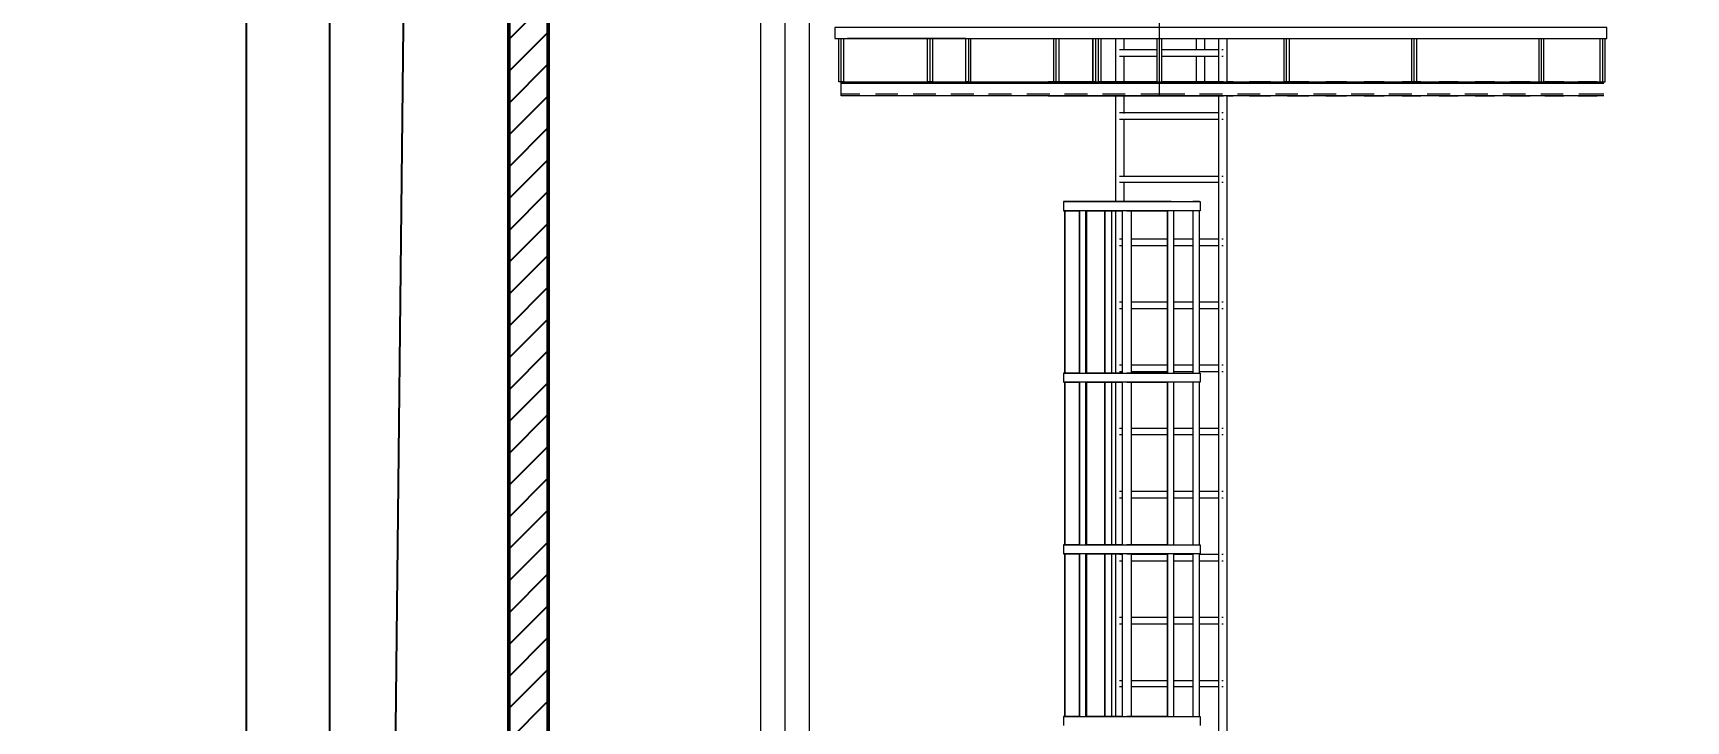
# Model space of a CAD drawing. Extents: x -187 to 52, y -9 to 65.
# Drawn here: x 8.81 to 17.99, y 17.39 to 21.21 of the extents above; entities that cross this region are included whole.
import ezdxf

# ---------------------------------------------------------------- set-up
doc = ezdxf.new("R2010")
doc.units = 0
doc.header["$MEASUREMENT"] = 0
for name, color, linetype in [('Cotas', 1, 'Continuous'), ('Hatch', 1, 'Continuous'), ('PDF3_Geometría', 7, 'Continuous')]:
    doc.layers.add(name, color=color, linetype=linetype)
doc.styles.add('ROMANS', font='ROMANS.SHX', dxfattribs={"width": 0.85})
doc.dimstyles.new('1.100', dxfattribs={"dimtxt": 0.15, "dimasz": 0.15, "dimexe": 0.12, "dimexo": 0.125, "dimgap": 0.1, "dimtad": 1, "dimzin": 0, "dimdsep": 46, "dimtxsty": 'ROMANS', "dimblk": 'ARCHTICK', "dimcen": 0.09, "dimclrd": 256, "dimclre": 256, "dimclrt": 2, "dimadec": 0, "dimazin": 0, "dimtfac": 1, "dimtofl": 0, "dimtmove": 0, "dimatfit": 3, "dimfxl": 10, "dimfxlon": 1, "dimtolj": 1, "dimtzin": 0, "dimarcsym": 0})

# ---------------------------------------------------------------- blocks, each defined once
blk = doc.blocks.new('_ArchTick')
at = {"color": 0, "linetype": 'ByBlock', "const_width": 0.15}
blk.add_lwpolyline([(-0.5, -0.5), (0.5, 0.5)], dxfattribs=at)
blk = doc.blocks.new('*D9')
at = {"layer": 'Cotas', "lineweight": -2, "transparency": 16777216}
for p, q in [((11.0197, 35.0728), (10.7943, 14.9458)), ((11.551, 35.0669), (10.8997, 35.0742)), ((11.3256, 14.9399), (10.6743, 14.9472))]:
    blk.add_line(p, q, dxfattribs=at)
at = {"layer": 'Defpoints', "color": 0, "transparency": 16777216}
for p in [(11.676, 35.0655), (10.7943, 14.9458), (11.4506, 14.9385)]:
    blk.add_point(p, dxfattribs=at)
at = {"layer": 'Cotas', "lineweight": -2, "transparency": 16777216, "xscale": 0.15, "yscale": 0.15, "zscale": 0.15}
for p, rotation in [((11.0197, 35.0728), 89.3583863880292), ((10.7943, 14.9458), 269.3583863880292)]:
    blk.add_blockref('_ArchTick', p, dxfattribs=dict(at, rotation=rotation))
at = {"layer": 'Cotas', "color": 2, "transparency": 16777216, "insert": (10.732, 25.0113), "char_height": 0.15, "attachment_point": 5, "rotation": 89.35839, "style": 'ROMANS'}
blk.add_mtext('\\A1;20.13', dxfattribs=at)
blk = doc.blocks.new('*D11')
at = {"layer": 'Cotas', "lineweight": -2, "transparency": 16777216}
for p, q in [((10.457, 47.0845), (10.337, 47.0845)), ((10.457, 14.9385), (10.457, 47.0845)), ((10.457, 14.9385), (10.337, 14.9385))]:
    blk.add_line(p, q, dxfattribs=at)
at = {"layer": 'Defpoints', "color": 0, "transparency": 16777216}
for p in [(10.457, 47.0845), (10.457, 47.0845), (10.457, 14.9385)]:
    blk.add_point(p, dxfattribs=at)
at = {"layer": 'Cotas', "lineweight": -2, "transparency": 16777216, "xscale": 0.15, "yscale": 0.15, "zscale": 0.15}
for p, rotation in [((10.457, 47.0845), 90), ((10.457, 14.9385), 270)]:
    blk.add_blockref('_ArchTick', p, dxfattribs=dict(at, rotation=rotation))
at = {"layer": 'Cotas', "color": 2, "transparency": 16777216, "insert": (10.282, 31.0115), "char_height": 0.15, "attachment_point": 5, "rotation": 90, "style": 'ROMANS'}
blk.add_mtext('\\A1;32.15', dxfattribs=at)
blk = doc.blocks.new('*D12')
at = {"layer": 'Cotas', "lineweight": -2, "transparency": 16777216}
for p, q in [((10.9256, 47.7956), (9.8735, 47.7956)), ((9.9935, 14.9385), (9.9935, 47.7956)), ((9.9851, 14.9385), (10.1135, 14.9385))]:
    blk.add_line(p, q, dxfattribs=at)
at = {"layer": 'Defpoints', "color": 0, "transparency": 16777216}
for p in [(9.9935, 47.7956), (11.0506, 47.7956), (9.8601, 14.9385)]:
    blk.add_point(p, dxfattribs=at)
at = {"layer": 'Cotas', "lineweight": -2, "transparency": 16777216, "xscale": 0.15, "yscale": 0.15, "zscale": 0.15}
for p, rotation in [((9.9935, 47.7956), 90), ((9.9935, 14.9385), 270)]:
    blk.add_blockref('_ArchTick', p, dxfattribs=dict(at, rotation=rotation))
at = {"layer": 'Cotas', "color": 2, "transparency": 16777216, "insert": (9.8185, 31.367), "char_height": 0.15, "attachment_point": 5, "rotation": 90, "style": 'ROMANS'}
blk.add_mtext('\\A1;32.86', dxfattribs=at)

msp = doc.modelspace()

# ---------------------------------------------------------------- hatches: boundary and pattern name
at = {"layer": 'Hatch'}
h = msp.add_hatch(dxfattribs=at)
h.set_pattern_fill('ANSI31', color=256)
h.paths.add_polyline_path([(13.0506, 35.0655), (14.3236, 35.0655), (14.3236, 35.567), (13.0506, 35.567)], flags=17)
h.paths.add_polyline_path([(14.4728, 35.0655), (18.2411, 35.0655), (18.2411, 35.567), (14.4728, 35.567)], flags=17)
edge = h.paths.add_edge_path()
edge.add_line((18.4157, 14.1163), (18.2538, 14.0401))
edge.add_line((18.2538, 14.0401), (17.9776, 13.9067))
edge.add_line((17.9776, 13.9067), (17.6982, 13.7734))
edge.add_line((17.6982, 13.7734), (17.4221, 13.6401))
edge.add_line((17.4221, 13.6401), (17.1427, 13.5067))
edge.add_line((17.1427, 13.5067), (16.8665, 13.3734))
edge.add_line((16.8665, 13.3734), (16.5871, 13.2401))
edge.add_line((16.5871, 13.2401), (16.5871, 12.9385))
edge.add_line((16.5871, 12.9385), (22.0887, 12.9385))
edge.add_line((22.0887, 12.9385), (22.0887, 13.2401))
edge.add_line((22.0887, 13.2401), (21.8094, 13.3734))
edge.add_line((21.8094, 13.3734), (21.5332, 13.5067))
edge.add_line((21.5332, 13.5067), (21.2538, 13.6401))
edge.add_line((21.2538, 13.6401), (20.9776, 13.7734))
edge.add_line((20.9776, 13.7734), (20.501, 14.002))
edge.add_line((20.501, 14.002), (18.7681, 14.0004))
edge.add_line((18.7681, 14.0004), (18.7681, 14.275))
edge.add_line((18.7681, 14.275), (19.9323, 14.275))
edge.add_line((19.9323, 14.275), (19.5871, 14.4401))
edge.add_line((19.5871, 14.4401), (19.5871, 14.6401))
edge.add_line((19.5871, 14.6401), (19.4475, 14.6401))
edge.add_line((19.4475, 14.6401), (19.4475, 14.9385))
edge.add_line((19.4475, 14.9385), (19.4475, 47.5734))
edge.add_line((19.4475, 47.5734), (19.6475, 47.5734))
edge.add_line((19.6475, 47.5734), (19.6475, 47.2432))
edge.add_line((19.6475, 47.2432), (19.8475, 47.2432))
edge.add_line((19.8475, 47.2432), (19.8475, 47.5734))
edge.add_line((19.8475, 47.5734), (19.8475, 47.7956))
edge.add_line((19.8475, 47.7956), (11.0506, 47.7956))
edge.add_line((11.0506, 47.7956), (11.0506, 47.5734))
edge.add_line((11.0506, 47.5734), (11.0506, 47.2432))
edge.add_line((11.0506, 47.2432), (11.2506, 47.2432))
edge.add_line((11.2506, 47.2432), (11.2506, 47.5734))
edge.add_line((11.2506, 47.5734), (11.4506, 47.5734))
edge.add_line((11.4506, 47.5734), (11.4506, 14.9385))
edge.add_line((11.4506, 14.9385), (11.4506, 14.6401))
edge.add_line((11.4506, 14.6401), (11.3078, 14.6401))
edge.add_line((11.3078, 14.6401), (11.3078, 14.4401))
edge.add_line((11.3078, 14.4401), (11.0316, 14.3067))
edge.add_line((11.0316, 14.3067), (10.7522, 14.1734))
edge.add_line((10.7522, 14.1734), (10.476, 14.0401))
edge.add_line((10.476, 14.0401), (10.1967, 13.9067))
edge.add_line((10.1967, 13.9067), (9.9205, 13.7734))
edge.add_line((9.9205, 13.7734), (9.6443, 13.6401))
edge.add_line((9.6443, 13.6401), (9.3649, 13.5067))
edge.add_line((9.3649, 13.5067), (9.0887, 13.3734))
edge.add_line((9.0887, 13.3734), (8.8094, 13.2401))
edge.add_line((8.8094, 13.2401), (8.8094, 12.9385))
edge.add_line((8.8094, 12.9385), (14.3078, 12.9385))
edge.add_line((14.3078, 12.9385), (14.3078, 13.2401))
edge.add_line((14.3078, 13.2401), (14.0316, 13.3734))
edge.add_line((14.0316, 13.3734), (13.7522, 13.5067))
edge.add_line((13.7522, 13.5067), (13.476, 13.6401))
edge.add_line((13.476, 13.6401), (13.1967, 13.7734))
edge.add_line((13.1967, 13.7734), (12.9205, 13.9067))
edge.add_line((12.9205, 13.9067), (12.6411, 14.0401))
edge.add_line((12.6411, 14.0401), (12.3649, 14.1734))
edge.add_line((12.3649, 14.1734), (12.0855, 14.3067))
edge.add_line((12.0855, 14.3067), (11.8094, 14.4401))
edge.add_line((11.8094, 14.4401), (11.8094, 14.6401))
edge.add_line((11.8094, 14.6401), (12.5871, 14.6401))
edge.add_line((12.5871, 14.6401), (12.5871, 14.9385))
edge.add_line((12.5871, 14.9385), (11.6697, 14.9385))
edge.add_line((11.6697, 14.9385), (11.6697, 35.0655))
edge.add_line((11.6697, 35.0655), (12.6506, 35.0655))
edge.add_line((12.6506, 35.0655), (12.6506, 35.567))
edge.add_line((12.6506, 35.567), (11.6697, 35.567))
edge.add_line((11.6697, 35.567), (11.6697, 47.5734))
edge.add_line((11.6697, 47.5734), (19.2284, 47.5734))
edge.add_line((19.2284, 47.5734), (19.2284, 35.567))
edge.add_line((19.2284, 35.567), (18.6411, 35.567))
edge.add_line((18.6411, 35.567), (18.6411, 35.0655))
edge.add_line((18.6411, 35.0655), (19.2284, 35.0655))
edge.add_line((19.2284, 35.0655), (19.2284, 14.9385))
edge.add_line((19.2284, 14.9385), (18.7014, 14.9385))
edge.add_line((18.7014, 14.9385), (18.7014, 14.6401))
edge.add_line((18.7014, 14.6401), (19.0887, 14.6401))
edge.add_line((19.0887, 14.6401), (19.0887, 14.4401))
edge.add_line((19.0887, 14.4401), (18.8094, 14.3067))
edge.add_line((18.8094, 14.3067), (18.7681, 14.2877))

# ---------------------------------------------------------------- linework, layer by layer
at = {"layer": 'PDF3_Geometría', "lineweight": 50}
for points in [[(11.4506, 47.5734), (11.4506, 14.9385)], [(11.6697, 14.9385), (11.6697, 35.0655)]]:
    msp.add_lwpolyline(points, dxfattribs=at)
at = {"layer": 'PDF3_Geometría', "lineweight": 18}
for points in [[(13.1205, 14.3385), (13.1205, 32.4178), (12.8475, 32.4178), (12.8475, 14.3258), (13.0252, 14.3258), (12.984, 14.3258), (12.9459, 14.3258), (12.9078, 14.3258), (12.8792, 14.3258), (12.8538, 14.3258), (12.8379, 14.3258), (12.8316, 14.3258), (12.8316, 14.3036)], [(12.984, 14.3258), (12.984, 32.4178)], [(15.0475, 20.9385), (15.0633, 20.9385), (15.0633, 21.1797), (15.0633, 21.2401), (13.2601, 21.2401), (13.2601, 21.1797), (15.0633, 21.1797), (17.5459, 21.1797), (17.5459, 21.2401), (15.0633, 21.2401), (15.0633, 21.4782), (15.0633, 21.5385), (13.2601, 21.5385), (13.2601, 21.4782), (15.0633, 21.4782), (17.5459, 21.4782), (17.5459, 21.5385), (15.0633, 21.5385), (15.0633, 21.7893), (15.0475, 21.7893), (15.0475, 21.5385)], [(13.2951, 20.9385), (13.2824, 20.9385), (13.2824, 21.1797)], [(13.3078, 21.1797), (13.3078, 20.9385), (13.2951, 20.9385), (13.2951, 21.1797)], [(14.003, 21.1797), (14.003, 20.9385), (13.9871, 20.9385), (13.9871, 21.1797), (13.33, 21.1797)], [(13.7903, 20.9385), (13.7744, 20.9385), (13.7744, 21.1797)], [(13.803, 21.1797), (13.803, 20.9385), (13.7903, 20.9385), (13.7903, 21.1797)], [(14.003, 20.9385), (14.0157, 20.9385), (14.0157, 21.1797), (14.5141, 21.1797)], [(14.476, 20.9385), (14.476, 21.1797)], [(14.4887, 20.9385), (14.4887, 21.1797)], [(14.5046, 21.1797), (14.5046, 20.9385)], [(14.6919, 21.1797), (14.6919, 20.9385)], [(14.7078, 21.1797), (14.7078, 20.9385), (14.6951, 20.9385), (14.6951, 21.1797)], [(14.7078, 20.9385), (14.7236, 20.9385), (14.7236, 21.1797)], [(15.0475, 21.1797), (15.0475, 20.9385), (14.9903, 20.9385), (14.9173, 20.9385), (14.8443, 20.9385), (14.7744, 20.9385), (14.7236, 20.9385), (14.7554, 20.9385), (14.8189, 20.9385)], [(14.7395, 20.9385), (14.7395, 21.1797)], [(14.8189, 21.1797), (14.8189, 20.9385), (14.7522, 20.9385)], [(15.0475, 21.1163), (14.8411, 21.1163)], [(14.8665, 21.1163), (14.8665, 21.1797)], [(15.076, 20.9385), (15.076, 21.1797)], [(15.3903, 21.1163), (15.076, 21.1163)], [(15.2665, 21.1797), (15.2665, 21.1163)], [(15.3141, 21.1163), (15.3141, 21.1797)], [(15.3903, 21.1797), (15.3903, 20.9385), (15.349, 20.9385)], [(15.4157, 21.1163), (15.4094, 21.1163)], [(15.4728, 20.9385), (15.4379, 20.9385), (15.4379, 21.1797)], [(15.8919, 20.9385), (15.784, 20.9385), (15.7681, 20.9385), (15.7554, 20.9385), (15.7554, 21.1797)], [(15.7681, 20.9385), (15.7681, 21.1797)], [(15.784, 20.9385), (15.784, 21.1797)], [(16.5141, 20.9385), (16.4919, 20.9385), (16.476, 20.9385), (16.4633, 20.9385), (16.4633, 21.1797)], [(16.476, 20.9385), (16.476, 21.1797)], [(16.4919, 20.9385), (16.4919, 21.1797)], [(17.1681, 21.1797), (17.1681, 20.9385), (17.184, 20.9385), (17.184, 21.1797)], [(17.184, 20.9385), (17.1967, 20.9385), (17.1967, 21.1797)], [(17.5078, 21.1797), (17.5078, 20.9385), (17.5236, 20.9385), (17.5236, 21.1797)], [(17.5236, 20.9385), (17.5363, 20.9385), (17.5363, 21.1797)], [(17.53, 20.8623), (15.0633, 20.8623), (13.2951, 20.8623), (13.2951, 20.9385), (15.0475, 20.9385), (15.0411, 20.9385), (14.9681, 20.9385), (14.8951, 20.9385), (14.8665, 20.9385), (14.8665, 21.0813)], [(14.8411, 21.0813), (15.0475, 21.0813)], [(15.076, 21.0813), (15.3903, 21.0813)], [(15.2665, 21.0813), (15.2665, 20.9385)], [(15.3903, 20.9385), (15.3871, 20.9385), (15.3459, 20.9385), (15.2951, 20.9385), (15.3014, 20.9385), (15.3078, 20.9385), (15.3109, 20.9385), (15.3141, 20.9385), (15.3141, 21.0813)], [(15.4094, 21.0813), (15.4157, 21.0813)], [(13.2951, 20.9321), (15.0633, 20.9321), (17.53, 20.9321)], [(14.6411, 20.9385), (14.5078, 20.9385)], [(14.9903, 20.9385), (14.9236, 20.9385)], [(15.0633, 20.8623), (15.0633, 20.9385), (15.076, 20.9385), (15.1109, 20.9385), (15.1776, 20.9385), (15.2411, 20.9385), (15.2951, 20.9385)], [(15.4189, 20.9385), (15.3935, 20.9385), (15.3554, 20.9385), (15.3109, 20.9385), (15.257, 20.9385), (15.1967, 20.9385), (15.1332, 20.9385), (15.076, 20.9385), (17.53, 20.9385)], [(15.257, 20.9385), (15.1363, 20.9385)], [(15.4379, 20.9385), (15.4443, 20.9385), (15.4379, 20.9385)], [(15.6792, 20.9385), (15.5617, 20.9385)], [(16.1014, 20.9385), (15.9871, 20.9385)], [(16.3109, 20.9385), (16.1998, 20.9385)], [(16.4633, 20.9385), (16.4094, 20.9385)], [(16.7205, 20.9385), (16.6157, 20.9385)], [(16.9236, 20.9385), (16.8157, 20.9385)], [(17.1205, 20.9385), (17.0094, 20.9385)], [(17.3078, 20.9385), (17.203, 20.9385)], [(17.4919, 20.9385), (17.3871, 20.9385)], [(13.2951, 20.8718), (13.3998, 20.8718)], [(13.4855, 20.8718), (13.6094, 20.8718)], [(13.6951, 20.8718), (13.8221, 20.8718)], [(13.9046, 20.8718), (14.0316, 20.8718)], [(14.1141, 20.8718), (14.2411, 20.8718)], [(14.3268, 20.8718), (14.4538, 20.8718)], [(14.8189, 20.8623), (14.7554, 20.8623), (14.6887, 20.8623), (14.6284, 20.8623), (14.5744, 20.8623), (14.53, 20.8623), (14.4919, 20.8623), (14.4665, 20.8623), (14.4506, 20.8623), (14.4443, 20.8623), (14.4506, 20.8623), (14.4665, 20.8623), (14.4982, 20.8623), (14.5395, 20.8623), (14.5903, 20.8623), (14.6443, 20.8623), (14.7078, 20.8623), (14.7744, 20.8623), (14.8443, 20.8623), (14.9173, 20.8623), (14.9903, 20.8623), (15.0633, 20.8623), (15.1332, 20.8623), (15.1967, 20.8623), (15.257, 20.8623), (15.3109, 20.8623), (15.3554, 20.8623), (15.3935, 20.8623), (15.4189, 20.8623)], [(14.5078, 20.8623), (14.6411, 20.8623)], [(14.5363, 20.8718), (14.6633, 20.8718)], [(14.7141, 20.8623), (14.8189, 20.8623), (14.8189, 20.275)], [(14.7459, 20.8718), (14.8728, 20.8718)], [(14.8665, 20.7639), (14.8665, 20.8623), (14.8951, 20.8623), (14.9681, 20.8623), (15.0411, 20.8623), (15.1109, 20.8623), (15.1776, 20.8623), (15.2411, 20.8623), (15.2951, 20.8623), (15.3459, 20.8623), (15.3871, 20.8623), (15.3903, 20.8623)], [(14.9236, 20.8623), (15.0475, 20.8623)], [(14.9586, 20.8718), (15.0633, 20.8718), (15.203, 20.8718)], [(15.1363, 20.8623), (15.257, 20.8623)], [(15.2855, 20.8718), (15.4125, 20.8718)], [(15.3459, 20.8623), (15.3903, 20.8623), (15.3903, 14.9385)], [(15.4379, 14.9385), (15.4379, 20.8623), (15.4728, 20.8623)], [(15.4379, 20.8623), (15.4443, 20.8623), (15.4379, 20.8623)], [(15.4951, 20.8718), (15.6221, 20.8718)], [(15.5617, 20.8623), (15.6792, 20.8623)], [(15.7078, 20.8718), (15.8316, 20.8718)], [(15.7744, 20.8623), (15.8919, 20.8623)], [(15.9173, 20.8718), (16.0443, 20.8718)], [(15.9871, 20.8623), (16.1014, 20.8623)], [(16.1268, 20.8718), (16.2538, 20.8718)], [(16.1998, 20.8623), (16.3109, 20.8623)], [(16.3363, 20.8718), (16.4633, 20.8718)], [(16.4094, 20.8623), (16.5141, 20.8623)], [(16.549, 20.8718), (16.676, 20.8718)], [(16.6157, 20.8623), (16.7205, 20.8623)], [(16.7586, 20.8718), (16.8855, 20.8718)], [(16.8157, 20.8623), (16.9236, 20.8623)], [(16.9681, 20.8718), (17.0951, 20.8718)], [(17.0094, 20.8623), (17.1205, 20.8623)], [(17.1808, 20.8718), (17.3046, 20.8718)], [(17.203, 20.8623), (17.3078, 20.8623)], [(17.3871, 20.8623), (17.4919, 20.8623)], [(17.3903, 20.8718), (17.53, 20.8718)], [(15.3903, 20.767), (14.8411, 20.767)], [(15.4157, 20.767), (15.4094, 20.767)], [(14.8411, 20.7321), (15.3903, 20.7321)], [(14.8665, 20.4147), (14.8665, 20.7321)], [(15.4094, 20.7321), (15.4157, 20.7321)], [(15.3903, 20.4147), (14.8411, 20.4147)], [(14.8411, 20.3829), (15.3903, 20.3829)], [(14.8665, 20.275), (14.8665, 20.3797)], [(15.4157, 20.4147), (15.4094, 20.4147)], [(15.4094, 20.3829), (15.4157, 20.3829)], [(14.53, 20.275), (14.53, 20.2242)], [(14.6348, 20.275), (14.5935, 20.275), (14.5617, 20.275), (14.5395, 20.275), (14.5332, 20.275), (14.53, 20.275), (14.5332, 20.275), (14.549, 20.275), (14.5744, 20.275), (14.6125, 20.275), (14.657, 20.275), (14.7109, 20.275), (14.7713, 20.275), (14.8316, 20.275), (14.8982, 20.275), (14.9617, 20.275), (15.0221, 20.275), (15.0792, 20.275), (15.13, 20.275), (15.2887, 20.275), (15.2887, 20.2242), (15.13, 20.2242), (15.0792, 20.2242), (15.0221, 20.2242), (14.9617, 20.2242), (14.8982, 20.2242), (14.8316, 20.2242), (14.7713, 20.2242), (14.7109, 20.2242), (14.657, 20.2242), (14.6125, 20.2242), (14.5744, 20.2242), (14.549, 20.2242), (14.5332, 20.2242), (14.53, 20.2242), (14.5332, 20.2242), (14.5363, 20.2242), (14.5522, 20.2242), (14.5776, 20.2242), (14.6157, 20.2242), (14.6189, 20.2242)], [(14.6189, 19.3226), (14.6189, 20.2242), (14.6189, 19.3226), (14.5935, 19.3226), (14.5617, 19.3226), (14.5395, 19.3226), (14.5427, 19.3226), (14.5649, 19.3226), (14.5935, 19.3226), (14.6189, 19.3226), (14.6157, 19.3226), (14.5776, 19.3226), (14.5522, 19.3226), (14.5363, 19.3226), (14.5332, 19.3226), (14.53, 19.3226), (14.5332, 19.3226), (14.549, 19.3226), (14.5744, 19.3226), (14.6125, 19.3226), (14.657, 19.3226), (14.7109, 19.3226), (14.7713, 19.3226), (14.8316, 19.3226), (14.8982, 19.3226), (14.9617, 19.3226), (15.0221, 19.3226), (15.0792, 19.3226), (15.13, 19.3226), (15.2887, 19.3226), (15.2887, 19.2718), (15.13, 19.2718), (15.0792, 19.2718), (15.0221, 19.2718), (14.9617, 19.2718), (14.8982, 19.2718), (14.8316, 19.2718), (14.7713, 19.2718), (14.7109, 19.2718), (14.657, 19.2718), (14.6125, 19.2718), (14.5744, 19.2718), (14.549, 19.2718), (14.5332, 19.2718), (14.53, 19.2718), (14.5332, 19.2718), (14.5363, 19.2718), (14.5522, 19.2718), (14.5776, 19.2718), (14.6157, 19.2718), (14.6189, 19.2718), (14.6189, 18.3702), (14.6189, 19.2718)], [(15.1268, 20.275), (15.076, 20.275), (15.0221, 20.275), (14.9617, 20.275), (14.8982, 20.275), (14.8348, 20.275), (14.7713, 20.275), (14.7109, 20.275), (14.6601, 20.275), (14.6157, 20.275), (14.5776, 20.275), (14.5522, 20.275), (14.5363, 20.275), (14.5332, 20.275), (14.5427, 20.275), (14.5649, 20.275), (14.5935, 20.275), (14.6348, 20.275), (14.7935, 20.275), (14.9871, 20.275)], [(14.5363, 20.275), (14.5395, 20.275)], [(14.5363, 20.2242), (14.5363, 19.3226)], [(14.5395, 19.3226), (14.5395, 20.2242)], [(14.7586, 20.275), (14.7617, 20.275), (14.7967, 20.275)], [(14.7617, 19.3226), (14.7617, 20.2242)], [(14.8189, 20.2242), (14.8189, 19.3226)], [(14.857, 20.275), (14.9078, 20.275)], [(14.857, 19.3226), (14.857, 20.2242)], [(14.8824, 20.2242), (14.8982, 20.2242), (14.9014, 20.2242)], [(15.1078, 19.3226), (15.1078, 20.2242), (15.1078, 19.3226), (15.076, 19.3226), (15.0221, 19.3226), (14.9617, 19.3226), (14.9078, 19.3226), (14.9871, 19.3226)], [(14.9871, 20.2242), (14.9078, 20.2242), (14.9617, 20.2242), (15.0221, 20.2242), (15.076, 20.2242), (15.1078, 20.2242)], [(14.9078, 19.3226), (14.9078, 20.2242)], [(15.1078, 20.275), (15.1427, 20.275)], [(15.1427, 19.3226), (15.1427, 20.2242)], [(15.2665, 20.275), (15.2855, 20.275), (15.2506, 20.275), (15.2475, 20.275)], [(15.2475, 20.2242), (15.2475, 19.3226)], [(15.2506, 19.3226), (15.2506, 20.2242)], [(15.2855, 19.3226), (15.2855, 20.2242)], [(14.857, 20.0655), (14.8411, 20.0655)], [(14.8411, 20.0305), (14.857, 20.0305)], [(15.1078, 20.0655), (14.9078, 20.0655)], [(14.9078, 20.0305), (15.1078, 20.0305)], [(15.2475, 20.0655), (15.1427, 20.0655)], [(15.1427, 20.0305), (15.2475, 20.0305)], [(15.3903, 20.0655), (15.2855, 20.0655)], [(15.2855, 20.0305), (15.3903, 20.0305)], [(15.4157, 20.0655), (15.4094, 20.0655)], [(15.4094, 20.0305), (15.4157, 20.0305)], [(14.857, 19.7163), (14.8411, 19.7163)], [(14.8411, 19.6813), (14.857, 19.6813)], [(15.1078, 19.7163), (14.9078, 19.7163)], [(14.9078, 19.6813), (15.1078, 19.6813)], [(15.2475, 19.7163), (15.1427, 19.7163)], [(15.1427, 19.6813), (15.2475, 19.6813)], [(15.3903, 19.7163), (15.2855, 19.7163)], [(15.2855, 19.6813), (15.3903, 19.6813)], [(15.4157, 19.7163), (15.4094, 19.7163)], [(15.4094, 19.6813), (15.4157, 19.6813)], [(14.857, 19.367), (14.8411, 19.367)], [(15.1078, 19.367), (14.9078, 19.367)], [(15.2475, 19.367), (15.1427, 19.367)], [(15.3903, 19.367), (15.2855, 19.367)], [(15.4157, 19.367), (15.4094, 19.367)], [(14.53, 19.3226), (14.53, 19.2718)], [(14.5363, 19.2718), (14.5363, 18.3702)], [(14.5395, 18.3702), (14.5395, 19.2718)], [(14.7617, 18.3702), (14.7617, 19.2718)], [(14.8189, 19.2718), (14.8189, 18.3702)], [(14.8411, 19.3321), (14.857, 19.3321)], [(14.857, 18.3702), (14.857, 19.2718)], [(14.9014, 19.3226), (14.8982, 19.3226), (14.8824, 19.3226)], [(14.8824, 19.2718), (14.8982, 19.2718), (14.9014, 19.2718)], [(14.9078, 19.3321), (15.1078, 19.3321)], [(14.9871, 19.2718), (14.9078, 19.2718), (14.9617, 19.2718), (15.0221, 19.2718), (15.076, 19.2718), (15.1078, 19.2718), (15.1078, 18.3702), (15.1078, 19.2718)], [(14.9078, 18.3702), (14.9078, 19.2718)], [(15.1427, 19.3321), (15.2475, 19.3321)], [(15.1427, 18.3702), (15.1427, 19.2718)], [(15.2475, 19.2718), (15.2475, 18.3702)], [(15.2506, 18.3702), (15.2506, 19.2718)], [(15.2855, 19.3321), (15.3903, 19.3321)], [(15.2855, 18.3702), (15.2855, 19.2718)], [(15.4094, 19.3321), (15.4157, 19.3321)], [(14.857, 19.0147), (14.8411, 19.0147)], [(15.1078, 19.0147), (14.9078, 19.0147)], [(15.2475, 19.0147), (15.1427, 19.0147)], [(15.3903, 19.0147), (15.2855, 19.0147)], [(15.4157, 19.0147), (15.4094, 19.0147)], [(14.8411, 18.9829), (14.857, 18.9829)], [(14.9078, 18.9829), (15.1078, 18.9829)], [(15.1427, 18.9829), (15.2475, 18.9829)], [(15.2855, 18.9829), (15.3903, 18.9829)], [(15.4094, 18.9829), (15.4157, 18.9829)], [(14.857, 18.6655), (14.8411, 18.6655)], [(14.8411, 18.6305), (14.857, 18.6305)], [(15.1078, 18.6655), (14.9078, 18.6655)], [(14.9078, 18.6305), (15.1078, 18.6305)], [(15.2475, 18.6655), (15.1427, 18.6655)], [(15.1427, 18.6305), (15.2475, 18.6305)], [(15.3903, 18.6655), (15.2855, 18.6655)], [(15.2855, 18.6305), (15.3903, 18.6305)], [(15.4157, 18.6655), (15.4094, 18.6655)], [(15.4094, 18.6305), (15.4157, 18.6305)], [(14.53, 18.3702), (14.53, 18.3194)], [(14.6189, 18.3702), (14.5935, 18.3702), (14.5617, 18.3702), (14.5395, 18.3702), (14.5427, 18.3702), (14.5649, 18.3702), (14.5935, 18.3702), (14.6189, 18.3702), (14.6157, 18.3702), (14.5776, 18.3702), (14.5522, 18.3702), (14.5363, 18.3702), (14.5332, 18.3702), (14.53, 18.3702), (14.5332, 18.3702), (14.549, 18.3702), (14.5744, 18.3702), (14.6125, 18.3702), (14.657, 18.3702), (14.7109, 18.3702), (14.7713, 18.3702), (14.8316, 18.3702), (14.8982, 18.3702), (14.9617, 18.3702), (15.0221, 18.3702), (15.0792, 18.3702), (15.13, 18.3702), (15.2887, 18.3702), (15.2887, 18.3194), (15.13, 18.3194), (15.0792, 18.3194), (15.0221, 18.3194), (14.9617, 18.3194), (14.8982, 18.3194), (14.8316, 18.3194), (14.7713, 18.3194), (14.7109, 18.3194), (14.657, 18.3194), (14.6125, 18.3194), (14.5744, 18.3194), (14.549, 18.3194), (14.5332, 18.3194), (14.53, 18.3194), (14.5332, 18.3194), (14.5363, 18.3194), (14.5522, 18.3194), (14.5776, 18.3194), (14.6157, 18.3194), (14.6189, 18.3194), (14.6189, 17.4178), (14.6189, 18.3194)], [(14.9014, 18.3702), (14.8982, 18.3702), (14.8824, 18.3702)], [(15.1078, 18.3702), (15.076, 18.3702), (15.0221, 18.3702), (14.9617, 18.3702), (14.9078, 18.3702), (14.9871, 18.3702)], [(14.5363, 18.3194), (14.5363, 17.4178)], [(14.5395, 17.4178), (14.5395, 18.3194)], [(14.7617, 17.4178), (14.7617, 18.3194)], [(14.8189, 18.3194), (14.8189, 17.4178)], [(14.857, 18.3163), (14.8411, 18.3163)], [(14.8411, 18.2813), (14.857, 18.2813)], [(14.857, 17.4178), (14.857, 18.3194)], [(14.8824, 18.3194), (14.8982, 18.3194), (14.9014, 18.3194)], [(14.9871, 18.3194), (14.9078, 18.3194), (14.9617, 18.3194), (15.0221, 18.3194), (15.076, 18.3194), (15.1078, 18.3194), (15.1078, 17.4178), (15.1078, 18.3194)], [(14.9078, 17.4178), (14.9078, 18.3194)], [(15.1078, 18.3163), (14.9078, 18.3163)], [(14.9078, 18.2813), (15.1078, 18.2813)], [(15.1427, 17.4178), (15.1427, 18.3194)], [(15.2475, 18.3163), (15.1427, 18.3163)], [(15.1427, 18.2813), (15.2475, 18.2813)], [(15.2475, 18.3194), (15.2475, 17.4178)], [(15.2506, 17.4178), (15.2506, 18.3194)], [(15.2855, 17.4178), (15.2855, 18.3194)], [(15.3903, 18.3163), (15.2855, 18.3163)], [(15.2855, 18.2813), (15.3903, 18.2813)], [(15.4157, 18.3163), (15.4094, 18.3163)], [(15.4094, 18.2813), (15.4157, 18.2813)], [(14.857, 17.967), (14.8411, 17.967)], [(14.8411, 17.9321), (14.857, 17.9321)], [(15.1078, 17.967), (14.9078, 17.967)], [(14.9078, 17.9321), (15.1078, 17.9321)], [(15.2475, 17.967), (15.1427, 17.967)], [(15.1427, 17.9321), (15.2475, 17.9321)], [(15.3903, 17.967), (15.2855, 17.967)], [(15.2855, 17.9321), (15.3903, 17.9321)], [(15.4157, 17.967), (15.4094, 17.967)], [(15.4094, 17.9321), (15.4157, 17.9321)], [(14.857, 17.6147), (14.8411, 17.6147)], [(14.8411, 17.5829), (14.857, 17.5829)], [(15.1078, 17.6147), (14.9078, 17.6147)], [(14.9078, 17.5829), (15.1078, 17.5829)], [(15.2475, 17.6147), (15.1427, 17.6147)], [(15.1427, 17.5829), (15.2475, 17.5829)], [(15.3903, 17.6147), (15.2855, 17.6147)], [(15.2855, 17.5829), (15.3903, 17.5829)], [(15.4157, 17.6147), (15.4094, 17.6147)], [(15.4094, 17.5829), (15.4157, 17.5829)], [(14.53, 17.4178), (14.53, 17.367)], [(14.6189, 17.4178), (14.5935, 17.4178), (14.5617, 17.4178), (14.5395, 17.4178), (14.5427, 17.4178), (14.5649, 17.4178), (14.5935, 17.4178), (14.6189, 17.4178), (14.6157, 17.4178), (14.5776, 17.4178), (14.5522, 17.4178), (14.5363, 17.4178), (14.5332, 17.4178), (14.53, 17.4178), (14.5332, 17.4178), (14.549, 17.4178), (14.5744, 17.4178), (14.6125, 17.4178), (14.657, 17.4178), (14.7109, 17.4178), (14.7713, 17.4178), (14.8316, 17.4178), (14.8982, 17.4178), (14.9617, 17.4178), (15.0221, 17.4178), (15.0792, 17.4178), (15.13, 17.4178), (15.2887, 17.4178), (15.2887, 17.367)], [(14.9014, 17.4178), (14.8982, 17.4178), (14.8824, 17.4178)], [(15.1078, 17.4178), (15.076, 17.4178), (15.0221, 17.4178), (14.9617, 17.4178), (14.9078, 17.4178), (14.9871, 17.4178)]]:
    msp.add_lwpolyline(points, dxfattribs=at)
for points in [[(14.6951, 20.9385), (14.6443, 20.9385), (14.5903, 20.9385), (14.5395, 20.9385), (14.4982, 20.9385), (14.4665, 20.9385), (14.4506, 20.9385), (14.4443, 20.9385), (14.4506, 20.9385), (14.4665, 20.9385), (14.4919, 20.9385), (14.53, 20.9385), (14.5744, 20.9385), (14.6284, 20.9385), (14.6887, 20.9385)], [(14.5395, 20.2242), (14.5617, 20.2242), (14.5935, 20.2242), (14.6189, 20.2242), (14.5935, 20.2242), (14.5649, 20.2242), (14.5427, 20.2242)], [(14.657, 20.275), (14.6538, 20.275), (14.6189, 20.275)], [(14.7967, 20.2242), (14.7967, 19.3226), (14.857, 19.3226), (14.8348, 19.3226), (14.7713, 19.3226), (14.7109, 19.3226), (14.6601, 19.3226), (14.6538, 19.3226), (14.6538, 20.2242), (14.6601, 20.2242), (14.7109, 20.2242), (14.7713, 20.2242), (14.8348, 20.2242), (14.857, 20.2242)], [(14.657, 20.2242), (14.657, 19.3226), (14.7586, 19.3226), (14.7586, 20.2242)], [(14.5395, 19.2718), (14.5617, 19.2718), (14.5935, 19.2718), (14.6189, 19.2718), (14.5935, 19.2718), (14.5649, 19.2718), (14.5427, 19.2718)], [(14.857, 18.3702), (14.8348, 18.3702), (14.7713, 18.3702), (14.7109, 18.3702), (14.6601, 18.3702), (14.6538, 18.3702), (14.6538, 19.2718), (14.6601, 19.2718), (14.7109, 19.2718), (14.7713, 19.2718), (14.8348, 19.2718), (14.857, 19.2718), (14.7967, 19.2718), (14.7967, 18.3702)], [(14.657, 19.2718), (14.657, 18.3702), (14.7586, 18.3702), (14.7586, 19.2718)], [(14.5395, 18.3194), (14.5617, 18.3194), (14.5935, 18.3194), (14.6189, 18.3194), (14.5935, 18.3194), (14.5649, 18.3194), (14.5427, 18.3194)], [(14.857, 17.4178), (14.8348, 17.4178), (14.7713, 17.4178), (14.7109, 17.4178), (14.6601, 17.4178), (14.6538, 17.4178), (14.6538, 18.3194), (14.6601, 18.3194), (14.7109, 18.3194), (14.7713, 18.3194), (14.8348, 18.3194), (14.857, 18.3194), (14.7967, 18.3194), (14.7967, 17.4178)], [(14.657, 18.3194), (14.657, 17.4178), (14.7586, 17.4178), (14.7586, 18.3194)]]:
    msp.add_lwpolyline(points, close=True, dxfattribs=at)

# ---------------------------------------------------------------- dimensions: what is measured, and where the dimension line sits
at = {"layer": 'Cotas'}
for base, p1, p2, picture, middle in [((9.9935, 47.7956), (9.8601, 14.9385), (11.0506, 47.7956), '*D12', (9.8185, 31.367)), ((10.457, 47.0845), (10.457, 14.9385), (10.457, 47.0845), '*D11', (10.282, 31.0115))]:
    dim = msp.add_linear_dim(base=base, p1=p1, p2=p2, angle=90, dimstyle='1.100', dxfattribs=at)
    dim.commit()
    dim.dimension.update_dxf_attribs({"geometry": picture, "text_midpoint": middle})
dim = msp.add_aligned_dim(p1=(11.676, 35.0655), p2=(11.4506, 14.9385), distance=-0.6563, dimstyle='1.100', dxfattribs=at)
dim.commit()
dim.dimension.update_dxf_attribs({"geometry": '*D9', "text_midpoint": (10.732, 25.0113)})

doc.saveas('drawing.dxf')
